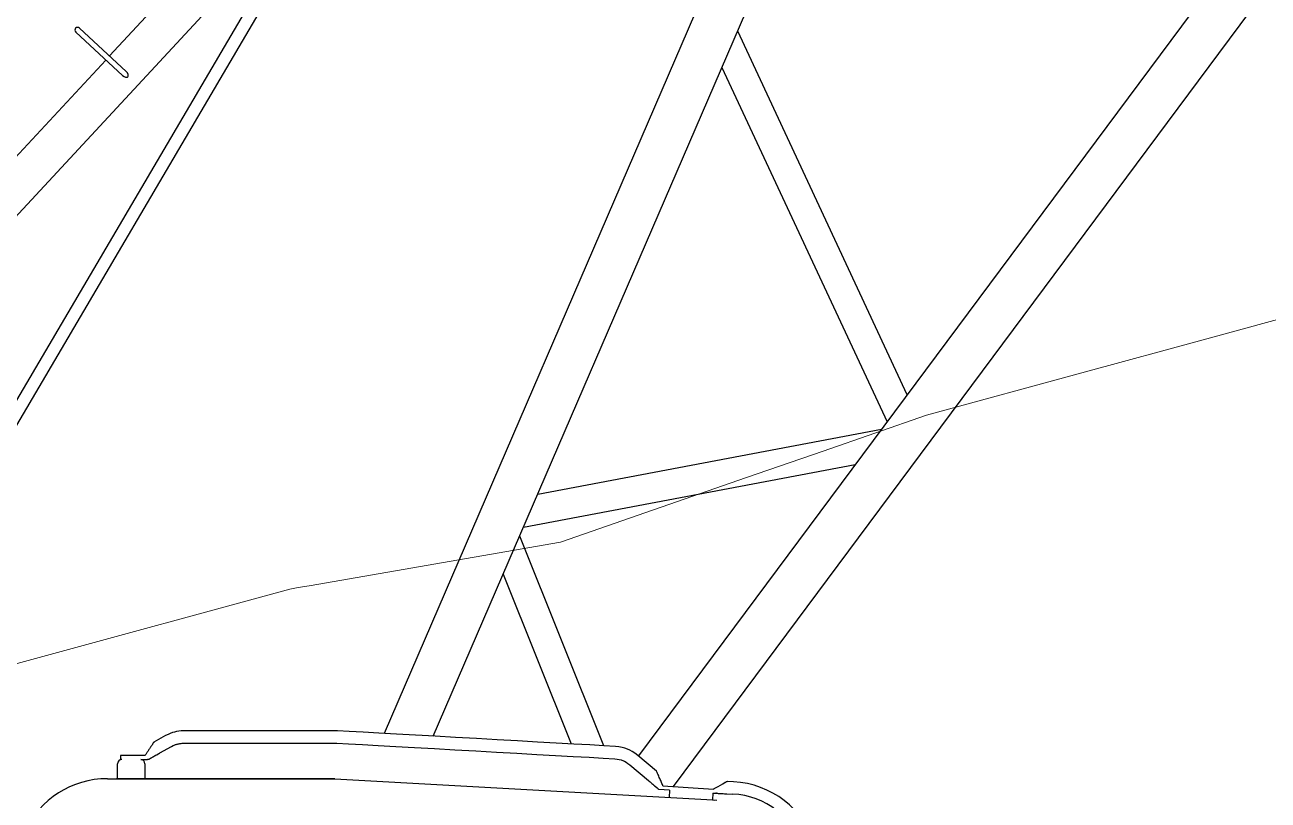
# Model space of a CAD drawing. Header units: millimetres. Extents: x -2078669 to -1085629, y -5987148 to 310365.
# Drawn here: x -1669985 to -1663157, y -2750067 to -2745808 of the extents above; entities that cross this region are included whole.
import ezdxf

# ---------------------------------------------------------------- set-up
doc = ezdxf.new("R2010")
doc.units = ezdxf.units.MM
doc.header["$LTSCALE"] = 500
doc.layers.add('2', color=7, linetype='Continuous')
doc.layers.add('D-BGD', color=7, linetype='Continuous', lineweight=13)
doc.layers.add('D-BYP-STRB', color=5, linetype='Continuous', lineweight=25)

# ---------------------------------------------------------------- blocks, each defined once
blk = doc.blocks.new('A$C57306f55')
at = {"layer": 'D-BYP-STRB', "linetype": 'Continuous'}
for p, q in [((7742.7, 8232.2), (5954.9, 4091.1)), ((6062.9, 4085), (7835.6, 8192.1)), ((7200, 7571.7), (5351.7, 5579.5)), ((7304, 7552.8), (4723.9, 4771.9)), ((9071.2, 7478.7), (6513.8, 4041.8)), ((6590.4, 3974.8), (9152.4, 7418.3)), ((5863.3, 5986.5), (4460.1, 3599.9)), ((5775.5, 5892.5), (4427.6, 3599.9)), ((5380.3, 5536.6), (5277.4, 5632)), ((5388.4, 5545.4), (5285.6, 5640.8)), ((7104, 4835.2), (6731.7, 5634)), ((5343.5, 5570.7), (4658.6, 4832.5)), ((6697.2, 5554.2), (7059.9, 4775.9)), ((7047.3, 4759), (6292.3, 4616.3)), ((6261.2, 4544.3), (6990, 4682)), ((6437.7, 4064.1), (6252.8, 4524.8)), ((6216.5, 4440.8), (6366.1, 4068.1)), ((5474.6, 4086.3), (5449.2, 4072.1)), ((5597.5, 4096.9), (5515.4, 4096.9)), ((5515.4, 4069.7), (5597.5, 4069.7)), ((5375.5, 4042.5), (5375.5, 4033.7)), ((5380.5, 4042.5), (5375.5, 4042.5)), ((5429.4, 4042.5), (5380.5, 4042.5)), ((5462.5, 4048.4), (5487.9, 4062.6)), ((6553.5, 4008.1), (6512.4, 4043)), ((5369.5, 3991.7), (5369.5, 4024.7)), ((5378.5, 4033.7), (5375.5, 4033.7)), ((5420.5, 4033.7), (5435.4, 4033.7)), ((5429.5, 4024.7), (5429.5, 3991.7)), ((5437, 4033.7), (5435.4, 4033.7)), ((5438.1, 4034.7), (5437, 4033.7)), ((6494.8, 4022.2), (6535.9, 3987.4)), ((5346.9, 3991.7), (5366.9, 3991.7)), ((5369.5, 3991.7), (5366.9, 3991.7)), ((5367, 3991.7), (5847, 3991.7)), ((5374, 3991.7), (5369.5, 3991.7)), ((5371.2, 3991.7), (5371.2, 3991.7)), ((5425, 3991.7), (5374, 3991.7)), ((5429.5, 3991.7), (5425, 3991.7)), ((5846.9, 3991.7), (5429.5, 3991.7)), ((5847, 3991.7), (5846.9, 3991.7)), ((5847, 3991.7), (6677.1, 3945.1)), ((5860.9, 3991), (5860.9, 3991)), ((6582.1, 3966.7), (6558.8, 3968)), ((6567.5, 3976.3), (6678.4, 3968.9)), ((6582.1, 3966.5), (6581.2, 3950.5)), ((6722.6, 3985), (6709.3, 3985.7)), ((6595.2, 3949.7), (6595.2, 3949.7)), ((6676.9, 3960.1), (6676.1, 3945.2)), ((6676.1, 3945.2), (6681.1, 3944.9)), ((6676.9, 3960.1), (6683.9, 3959.8)), ((6677.1, 3945), (6677.1, 3945.1)), ((6677.1, 3945.1), (6685.6, 3944.6)), ((6707.9, 3958.5), (6721.2, 3957.8))]:
    blk.add_line(p, q, dxfattribs=at)
for points in [[(5380.3, 5536.6), (5383.5, 5534.3), (5386.8, 5533), (5389.7, 5532.9), (5390.9, 5533.3), (5391.9, 5534), (5392.5, 5535), (5392.9, 5536.2), (5392.5, 5539.2), (5391, 5542.4), (5388.4, 5545.4)], [(5449.2, 4072.1), (5449.2, 4072.1), (5449.2, 4072.1), (5449.2, 4072.1), (5449.2, 4072.1), (5449.2, 4072.1), (5449.2, 4072.1), (5449.2, 4072.1), (5449.2, 4072), (5449.1, 4071.9), (5449, 4071.9), (5449, 4071.8), (5449, 4071.8), (5449, 4071.7), (5448.9, 4071.7), (5448.9, 4071.6), (5448.8, 4071.6), (5448.8, 4071.5), (5448.7, 4071.4), (5448.6, 4071.2), (5448, 4070.3), (5447.9, 4070.2), (5446.5, 4068.1), (5446.2, 4067.6), (5445.8, 4067.1), (5445.4, 4066.5), (5445, 4065.8), (5444.4, 4065), (5443.8, 4064.1), (5443.2, 4063.1), (5442.5, 4062.1), (5441.7, 4061), (5440.9, 4059.7), (5440.1, 4058.5), (5439.2, 4057.1), (5438.3, 4055.7), (5437.3, 4054.4), (5436.4, 4052.9), (5435.5, 4051.5), (5434.5, 4050.2), (5433.6, 4048.8), (5432.8, 4047.5), (5431.9, 4046.3), (5431.2, 4045.2), (5430.5, 4044.2), (5429.9, 4043.3), (5429.4, 4042.5)], [(5515.4, 4096.9), (5509.2, 4096.6), (5503.9, 4096), (5498.9, 4095.3), (5494.4, 4094.2), (5489.9, 4092.9), (5485.2, 4091.2), (5480.2, 4089), (5474.6, 4086.3)], [(5487.9, 4062.6), (5491.7, 4064.4), (5493.4, 4065.2), (5495, 4065.8), (5496.6, 4066.5), (5498.2, 4067), (5499.7, 4067.5), (5501.2, 4067.9), (5502.7, 4068.3), (5504.3, 4068.6), (5505.9, 4068.9), (5507.6, 4069.1), (5509.4, 4069.3), (5511.3, 4069.5), (5515.4, 4069.7)], [(5601.5, 4096.9), (5601.3, 4096.9), (5601.1, 4096.9), (5600.9, 4096.9), (5600.6, 4096.9), (5600.4, 4096.9), (5600.1, 4096.9), (5599.8, 4096.9), (5599.5, 4096.9), (5599.2, 4096.9), (5598.9, 4096.9), (5598.6, 4096.9), (5598.3, 4096.9), (5598.1, 4096.9), (5597.9, 4096.9), (5597.7, 4096.9), (5597.5, 4096.9)], [(5597.5, 4069.7), (5597.7, 4069.7), (5597.9, 4069.7), (5598.1, 4069.7), (5598.3, 4069.7), (5598.6, 4069.7), (5598.9, 4069.7), (5599.2, 4069.7), (5599.5, 4069.7), (5599.8, 4069.7), (5600.1, 4069.7), (5600.4, 4069.7), (5600.6, 4069.7), (5600.9, 4069.7), (5601.1, 4069.7), (5601.3, 4069.7), (5601.5, 4069.7)], [(5847.6, 4096.9), (5837.3, 4096.9), (5824.9, 4096.9), (5810.9, 4096.9), (5795.3, 4096.9), (5778.7, 4096.9), (5761.1, 4096.9), (5743, 4096.9), (5724.6, 4096.9), (5706.2, 4096.9), (5688, 4096.9), (5670.5, 4096.9), (5653.8, 4096.9), (5638.3, 4096.9), (5624.2, 4096.9), (5611.8, 4096.9), (5601.5, 4096.9)], [(5601.5, 4069.7), (5611.8, 4069.7), (5624.2, 4069.7), (5638.3, 4069.7), (5653.8, 4069.7), (5670.5, 4069.7), (5688, 4069.7), (5706.2, 4069.7), (5724.6, 4069.7), (5743, 4069.7), (5761.1, 4069.7), (5778.7, 4069.7), (5795.3, 4069.7), (5810.9, 4069.7), (5824.9, 4069.7), (5837.3, 4069.7), (5847.6, 4069.7)], [(5852.3, 4096.8), (5852.1, 4096.8), (5851.9, 4096.8), (5851.6, 4096.9), (5851.3, 4096.9), (5851, 4096.9), (5850.7, 4096.9), (5850.3, 4096.9), (5850, 4096.9), (5849.6, 4096.9), (5849.3, 4096.9), (5848.9, 4096.9), (5848.6, 4096.9), (5848.3, 4096.9), (5848.1, 4096.9), (5847.8, 4096.9), (5847.6, 4096.9)], [(5847.6, 4069.7), (5847.8, 4069.7), (5847.9, 4069.7), (5848.1, 4069.7), (5848.3, 4069.7), (5848.5, 4069.7), (5848.7, 4069.7), (5849, 4069.7), (5849.2, 4069.7), (5849.4, 4069.7), (5849.7, 4069.7), (5849.9, 4069.7), (5850.1, 4069.7), (5850.3, 4069.7), (5850.5, 4069.7), (5850.7, 4069.7), (5850.8, 4069.7)], [(6463, 4062.7), (6437.4, 4064.1), (6406.7, 4065.8), (6371.8, 4067.8), (6333.2, 4069.9), (6291.8, 4072.2), (6248.3, 4074.7), (6203.3, 4077.2), (6157.7, 4079.7), (6112, 4082.3), (6067, 4084.8), (6023.5, 4087.2), (5982.1, 4089.6), (5943.6, 4091.7), (5908.6, 4093.7), (5877.9, 4095.4), (5852.3, 4096.8)], [(5438.1, 4034.7), (5438.1, 4034.7), (5438.1, 4034.7), (5438.1, 4034.7), (5438.1, 4034.7), (5438.1, 4034.7), (5438.1, 4034.7), (5438.1, 4034.7), (5438.1, 4034.7), (5438.1, 4034.7), (5438.1, 4034.7), (5438.1, 4034.7), (5438.1, 4034.7), (5438.1, 4034.7), (5438.1, 4034.7), (5438.1, 4034.7), (5438.1, 4034.7), (5438.1, 4034.7), (5438.1, 4034.7), (5438.1, 4034.7), (5438.1, 4034.7), (5438.1, 4034.7), (5438.1, 4034.7), (5438.1, 4034.7), (5438.1, 4034.7), (5438.1, 4034.7), (5438.1, 4034.7), (5438.1, 4034.7), (5438.1, 4034.7), (5438.1, 4034.7), (5438.1, 4034.7), (5438.1, 4034.7), (5438.1, 4034.7), (5438.1, 4034.7), (5438.1, 4034.7), (5438.1, 4034.7), (5438.1, 4034.7), (5438.1, 4034.7), (5438.1, 4034.7), (5438.1, 4034.7), (5438.1, 4034.7), (5438.1, 4034.7), (5438.1, 4034.7), (5438.1, 4034.7), (5438.1, 4034.7), (5438.1, 4034.7), (5438.1, 4034.7), (5438.1, 4034.7), (5438.1, 4034.7), (5438.1, 4034.7), (5438.1, 4034.7), (5438.1, 4034.7), (5438.1, 4034.7), (5438.1, 4034.7), (5438.1, 4034.7), (5438.1, 4034.7), (5438.1, 4034.7), (5438.1, 4034.7), (5438.1, 4034.7), (5438.1, 4034.7), (5438.1, 4034.7), (5438.1, 4034.7), (5438.1, 4034.7), (5438.1, 4034.7), (5438.1, 4034.7), (5438.1, 4034.7), (5438.1, 4034.7), (5438.1, 4034.7), (5438.1, 4034.7), (5438.1, 4034.7), (5438.1, 4034.7), (5438.1, 4034.7), (5438.1, 4034.7), (5438.1, 4034.7), (5438.1, 4034.7), (5438.1, 4034.7), (5438.2, 4034.7), (5438.2, 4034.7), (5438.2, 4034.7), (5438.2, 4034.7), (5438.2, 4034.7), (5438.2, 4034.7), (5438.2, 4034.7), (5438.2, 4034.8), (5438.2, 4034.8), (5438.2, 4034.8), (5438.2, 4034.8), (5438.2, 4034.8), (5438.2, 4034.8), (5438.2, 4034.8), (5438.3, 4034.8), (5438.3, 4034.8), (5438.3, 4034.9), (5438.4, 4034.9), (5438.4, 4034.9), (5438.4, 4034.9), (5438.5, 4034.9), (5438.5, 4034.9), (5438.5, 4035), (5438.6, 4035), (5438.6, 4035), (5438.6, 4035), (5438.7, 4035), (5438.7, 4035.1), (5438.7, 4035.1), (5438.7, 4035.1), (5438.8, 4035.1), (5438.8, 4035.1), (5438.8, 4035.1), (5438.9, 4035.2), (5438.9, 4035.2), (5438.9, 4035.2), (5439, 4035.2), (5439, 4035.2), (5439.1, 4035.3), (5439.1, 4035.3), (5439.1, 4035.3), (5439.2, 4035.3), (5439.2, 4035.4), (5439.3, 4035.4), (5439.3, 4035.4), (5439.4, 4035.4), (5439.4, 4035.5), (5439.5, 4035.5), (5439.5, 4035.5), (5439.6, 4035.6), (5439.6, 4035.6), (5439.7, 4035.6), (5439.7, 4035.6), (5439.8, 4035.7), (5439.8, 4035.7), (5439.9, 4035.7), (5439.9, 4035.8), (5440, 4035.8), (5440.1, 4035.9), (5440.1, 4035.9), (5440.2, 4035.9), (5440.3, 4036), (5440.4, 4036), (5440.7, 4036.2), (5441, 4036.4), (5441, 4036.4), (5441.6, 4036.7), (5441.9, 4036.9), (5442.2, 4037), (5442.5, 4037.2), (5442.8, 4037.4), (5443.2, 4037.6), (5443.6, 4037.8), (5443.9, 4038), (5444.3, 4038.2), (5446.2, 4039.3), (5446.3, 4039.3), (5446.5, 4039.5), (5446.8, 4039.6), (5447.1, 4039.8), (5447.4, 4039.9), (5447.6, 4040.1), (5447.9, 4040.2), (5448.1, 4040.4), (5448.3, 4040.5), (5448.4, 4040.5), (5450.3, 4041.6), (5450.9, 4041.9), (5451.5, 4042.2), (5452.2, 4042.6), (5452.9, 4043), (5453.6, 4043.4), (5454.2, 4043.8), (5454.9, 4044.1), (5455.4, 4044.4), (5457.7, 4045.7), (5458, 4045.9), (5458.3, 4046.1), (5458.7, 4046.2), (5459, 4046.4), (5459.4, 4046.7), (5459.7, 4046.8), (5460.1, 4047), (5460.3, 4047.2), (5460.5, 4047.3), (5460.8, 4047.5), (5460.9, 4047.5), (5461, 4047.6), (5461.2, 4047.6), (5461.3, 4047.7), (5461.5, 4047.8), (5461.7, 4047.9), (5461.9, 4048.1), (5462.1, 4048.2), (5462.3, 4048.3), (5462.5, 4048.4)], [(5850.8, 4069.7), (5876.4, 4068.2), (5907.1, 4066.5), (5942, 4064.6), (5980.6, 4062.4), (6021.9, 4060.1), (6065.5, 4057.7), (6110.4, 4055.1), (6156.1, 4052.6), (6201.8, 4050), (6246.8, 4047.5), (6290.3, 4045.1), (6331.7, 4042.8), (6370.2, 4040.6), (6405.2, 4038.7), (6435.8, 4036.9), (6461.5, 4035.5)], [(6512.4, 4043), (6506, 4047.6), (6500.2, 4051.3), (6494.7, 4054.4), (6489.3, 4056.9), (6483.8, 4058.8), (6477.6, 4060.4), (6470.8, 4061.6), (6463, 4062.7)], [(5437.1, 4033.8), (5437.1, 4033.8), (5437.1, 4033.7), (5437, 4033.7), (5437, 4033.7), (5437, 4033.7), (5437, 4033.7), (5437, 4033.7), (5437, 4033.7), (5437, 4033.7), (5437, 4033.7), (5437, 4033.7), (5437, 4033.7), (5437, 4033.7), (5437, 4033.7), (5437, 4033.7), (5437, 4033.7)], [(5437.1, 4033.8), (5437.1, 4033.8), (5437.1, 4033.8), (5437.2, 4033.9), (5437.2, 4033.9), (5437.3, 4034), (5437.4, 4034), (5437.4, 4034.1), (5437.5, 4034.1), (5437.6, 4034.2), (5437.6, 4034.3), (5437.7, 4034.3), (5437.8, 4034.4), (5437.8, 4034.4), (5437.9, 4034.5), (5437.9, 4034.5), (5437.9, 4034.5)], [(6461.5, 4035.5), (6466.8, 4034.8), (6471.3, 4034), (6475.5, 4032.9), (6477.4, 4032.3), (6479.2, 4031.6), (6481, 4030.8), (6482.8, 4030), (6486.6, 4027.9), (6490.5, 4025.4), (6494.8, 4022.2)], [(6567.5, 3976.3), (6566.9, 3977.6), (6566.2, 3979.2), (6565.4, 3981.1), (6564.5, 3983.1), (6563.6, 3985.2), (6562.6, 3987.5), (6561.6, 3989.8), (6560.5, 3992.2), (6559.4, 3994.6), (6558.4, 3996.9), (6557.4, 3999.2), (6556.5, 4001.4), (6555.6, 4003.4), (6554.8, 4005.2), (6554.1, 4006.8), (6553.5, 4008.1)], [(6535.9, 3987.4), (6537.4, 3986.1), (6539.1, 3984.6), (6541, 3983), (6543, 3981.3), (6545, 3979.6), (6546.9, 3978), (6548.6, 3976.6), (6550, 3975.4), (6553, 3972.8), (6553.1, 3972.8), (6553.1, 3972.8), (6553.1, 3972.8), (6553.1, 3972.8), (6553.2, 3972.7), (6553.3, 3972.6), (6553.4, 3972.5), (6553.7, 3972.3), (6554, 3972.1), (6554.3, 3971.7), (6554.8, 3971.4), (6555.2, 3971), (6555.8, 3970.5), (6556.3, 3970.1), (6556.8, 3969.6), (6557.3, 3969.2), (6557.8, 3968.8), (6558.1, 3968.5), (6558.4, 3968.3), (6558.6, 3968.1), (6558.7, 3968), (6558.8, 3967.9), (6558.8, 3967.9), (6558.8, 3967.9), (6558.8, 3968), (6558.8, 3968)], [(6709.3, 3985.7), (6709.3, 3985.7), (6709.3, 3985.7), (6709.3, 3985.7), (6709.3, 3985.7), (6709.2, 3985.7), (6709.2, 3985.7), (6709.2, 3985.6), (6709.2, 3985.6), (6709.1, 3985.6), (6709, 3985.5), (6708.8, 3985.4), (6708.5, 3985.3), (6708.3, 3985.1), (6707.4, 3984.6), (6707.2, 3984.5), (6705.2, 3983.4), (6704.5, 3983.1), (6698.9, 3980), (6698, 3979.5), (6687.8, 3974), (6686.4, 3973.2), (6684.9, 3972.5), (6683.6, 3971.7), (6682.3, 3971), (6681.1, 3970.4), (6680.1, 3969.8), (6679.1, 3969.3), (6678.4, 3968.9)], [(6677.1, 3944.9), (6677.1, 3944.9), (6677.1, 3944.9), (6677.1, 3944.9), (6677.1, 3944.9), (6677.1, 3945), (6677.1, 3945), (6677.1, 3945), (6677.1, 3945), (6677.1, 3945), (6677.1, 3945), (6677.1, 3945), (6677.1, 3945), (6677.1, 3945), (6677.1, 3945), (6677.1, 3945), (6677.1, 3945)], [(6683.9, 3959.8), (6684.1, 3959.8), (6684.3, 3959.8), (6684.5, 3959.7), (6684.7, 3959.7), (6684.8, 3959.7), (6684.9, 3959.7), (6684.9, 3959.7), (6684.8, 3959.7), (6684.6, 3959.7), (6684.3, 3959.8), (6684.1, 3959.8), (6684, 3959.8), (6684.2, 3959.8), (6684.6, 3959.7), (6685.5, 3959.7), (6687, 3959.6), (6688.9, 3959.5), (6691.4, 3959.4), (6694.1, 3959.2), (6697, 3959.1), (6700, 3958.9), (6702.9, 3958.8), (6705.6, 3958.6), (6707.9, 3958.5)], [(6685.1, 3944.6), (6685.1, 3944.6), (6685.1, 3944.6), (6685.1, 3944.6), (6685.2, 3944.6), (6685.2, 3944.6), (6685.2, 3944.6), (6685.2, 3944.6), (6685.3, 3944.6), (6685.3, 3944.6), (6685.3, 3944.6), (6685.3, 3944.6), (6685.4, 3944.6), (6685.4, 3944.6), (6685.4, 3944.6), (6685.4, 3944.6), (6685.4, 3944.6)]]:
    blk.add_lwpolyline(points, dxfattribs=at)
for centre, radius, start, end in [((5281.5, 5636.4), 6, 47.146, 227.146), ((5378.5, 4024.7), 9, 90, 180), ((5420.5, 4024.7), 9, 0, 90), ((5346.9, 3791.7), 200, 90, 155), ((6712.3, 3786.7), 198.6, 17.4512, 87), ((6712.3, 3786.7), 171.4, 17.4512, 87)]:
    blk.add_arc(centre, radius, start, end, dxfattribs=at)

msp = doc.modelspace()

# ---------------------------------------------------------------- linework, layer by layer
at = {"layer": 'D-BGD', "linetype": 'Continuous', "lineweight": 13, "elevation": 708000}
msp.add_lwpolyline([(-1662718.1, -2747320.3), (-1663513.7, -2747537.6), (-1664159.9, -2747714), (-1665033.2, -2747952.5), (-1665601.6, -2748149.6), (-1666022.2, -2748295.5), (-1667043.4, -2748649.6), (-1668423.5, -2748888.9), (-1668485.1, -2748899.6), (-1668530.7, -2748907.5), (-1669926.9, -2749288.8), (-1671039.2, -2749592.5), (-1671368.6, -2749649.6), (-1671813.8, -2749649.6), (-1672810.4, -2749649.6), (-1673547.7, -2749649.6), (-1673995, -2749649.6)], dxfattribs=at)

# ---------------------------------------------------------------- block references
at = {"layer": '2', "xscale": 2.5, "yscale": 2.5, "zscale": 2.5}
msp.add_blockref('A$C57306f55', (-1682899.5, -2759928.2, 708000), dxfattribs=at)

doc.saveas('drawing.dxf')
